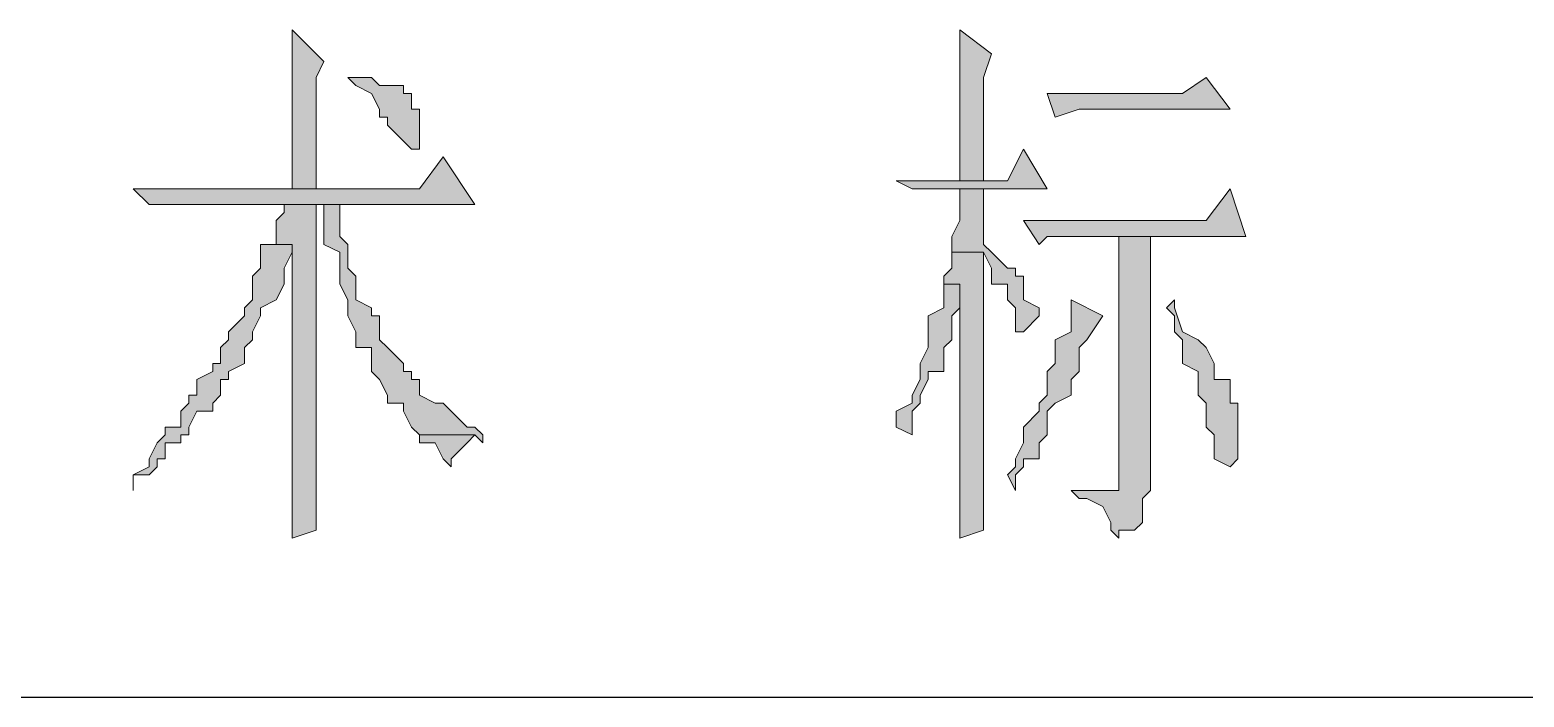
# Model space of a CAD drawing. Header units: millimetres. Extents: x 20 to 821, y 1 to 1134.
# Drawn here: x 671.94 to 705.78, y 1042.16 to 1057.28 of the extents above; entities that cross this region are included whole.
import ezdxf

# ---------------------------------------------------------------- set-up
doc = ezdxf.new("R2010")
doc.units = ezdxf.units.MM
doc.layers.add('1', color=7, linetype='Continuous')

msp = doc.modelspace()

# ---------------------------------------------------------------- hatches: boundary and pattern name
h = msp.add_hatch(color=0)
h.dxf.hatch_style = 2
h.paths.add_polyline_path([(677.88, 1057.281732), (677.88, 1053.681732), (678.42, 1053.681732), (678.42, 1056.201732), (678.6, 1056.561732)])
h = msp.add_hatch(color=0)
h.dxf.hatch_style = 2
h.paths.add_polyline_path([(693, 1057.281732), (693, 1053.861732), (693.54, 1053.861732), (693.54, 1056.201732), (693.72, 1056.741732)])
h = msp.add_hatch(color=0)
h.dxf.hatch_style = 2
h.paths.add_polyline_path([(679.14, 1056.201732), (679.32, 1056.021732), (679.68, 1055.841732), (679.86, 1055.481732), (679.86, 1055.301732), (680.04, 1055.301732), (680.04, 1055.121732), (680.4, 1054.761732), (680.58, 1054.581732), (680.76, 1054.581732), (680.76, 1054.761732), (680.76, 1055.481732), (680.58, 1055.481732), (680.58, 1055.841732), (680.4, 1055.841732), (680.4, 1056.021732), (680.04, 1056.021732), (679.86, 1056.021732), (679.68, 1056.201732), (679.32, 1056.201732)])
h = msp.add_hatch(color=0)
h.dxf.hatch_style = 2
h.paths.add_polyline_path([(698.58, 1056.201732), (698.04, 1055.841732), (694.98, 1055.841732), (695.16, 1055.301732), (695.7, 1055.481732), (699.12, 1055.481732)])
h = msp.add_hatch(color=0)
h.dxf.hatch_style = 2
h.paths.add_polyline_path([(694.44, 1054.581732), (694.08, 1053.861732), (691.56, 1053.861732), (691.92, 1053.681732), (694.98, 1053.681732)])
h = msp.add_hatch(color=0)
h.dxf.hatch_style = 2
h.paths.add_polyline_path([(681.3, 1054.401732), (680.76, 1053.681732), (674.28, 1053.681732), (674.64, 1053.321732), (682.02, 1053.321732)])
h = msp.add_hatch(color=0)
h.dxf.hatch_style = 2
h.paths.add_polyline_path([(693.54, 1053.681732), (693, 1053.681732), (693, 1053.321732), (693, 1052.961732), (692.82, 1052.601732), (692.82, 1052.241732), (693.54, 1052.241732), (693.72, 1051.881732), (693.72, 1051.521732), (694.08, 1051.521732), (694.08, 1051.161732), (694.26, 1050.981732), (694.26, 1050.441732), (694.44, 1050.441732), (694.8, 1050.801732), (694.8, 1050.981732), (694.44, 1051.161732), (694.44, 1051.701732), (694.26, 1051.701732), (694.26, 1051.881732), (694.08, 1051.881732), (693.72, 1052.241732), (693.54, 1052.421732)])
h = msp.add_hatch(color=0)
h.dxf.hatch_style = 2
h.paths.add_polyline_path([(699.12, 1053.681732), (698.58, 1052.961732), (694.44, 1052.961732), (694.8, 1052.421732), (694.98, 1052.601732), (699.48, 1052.601732)])
h = msp.add_hatch(color=0)
h.dxf.hatch_style = 2
h.paths.add_polyline_path([(677.7, 1053.321732), (677.7, 1053.141732), (677.52, 1052.961732), (677.52, 1052.421732), (677.88, 1052.421732), (677.88, 1046.661732), (677.88, 1046.481732), (677.88, 1045.761732), (678.42, 1045.941732), (678.42, 1053.321732), (678.6, 1053.321732)])
h = msp.add_hatch(color=0)
h.dxf.hatch_style = 2
h.paths.add_polyline_path([(678.6, 1053.321732), (677.7, 1053.321732), (678.6, 1053.321732), (678.6, 1052.421732), (678.96, 1052.241732), (678.96, 1051.521732), (679.14, 1051.161732), (679.14, 1050.801732), (679.32, 1050.441732), (679.32, 1050.081732), (679.68, 1050.081732), (679.68, 1049.541732), (679.86, 1049.361732), (680.04, 1049.001732), (680.04, 1048.821732), (680.4, 1048.821732), (680.4, 1048.641732), (680.58, 1048.281732), (680.76, 1048.101732), (682.02, 1048.101732), (682.2, 1047.921732), (682.2, 1048.101732), (682.02, 1048.281732), (681.84, 1048.281732), (681.48, 1048.641732), (681.3, 1048.821732), (681.12, 1048.821732), (680.76, 1049.001732), (680.76, 1049.361732), (680.58, 1049.361732), (680.58, 1049.541732), (680.4, 1049.541732), (680.4, 1049.721732), (680.04, 1050.081732), (679.86, 1050.261732), (679.86, 1050.801732), (679.68, 1050.801732), (679.68, 1050.981732), (679.32, 1051.161732), (679.32, 1051.701732), (679.14, 1051.881732), (679.14, 1052.421732), (678.96, 1052.601732), (678.96, 1053.321732)])
h = msp.add_hatch(color=0)
h.dxf.hatch_style = 2
h.paths.add_polyline_path([(697.32, 1052.601732), (696.6, 1052.601732), (696.6, 1047.201732), (696.6, 1046.841732), (695.52, 1046.841732), (695.7, 1046.661732), (695.88, 1046.661732), (696.24, 1046.481732), (696.42, 1046.121732), (696.42, 1045.941732), (696.6, 1045.761732), (696.6, 1045.941732), (696.96, 1045.941732), (697.14, 1046.121732), (697.14, 1046.661732), (697.32, 1046.841732)])
h = msp.add_hatch(color=0)
h.dxf.hatch_style = 2
h.paths.add_polyline_path([(677.52, 1052.421732), (677.16, 1052.421732), (677.16, 1052.241732), (677.16, 1051.881732), (676.98, 1051.701732), (676.98, 1051.161732), (676.8, 1050.981732), (676.8, 1050.801732), (676.44, 1050.441732), (676.44, 1050.261732), (676.26, 1050.081732), (676.26, 1049.721732), (676.08, 1049.721732), (676.08, 1049.541732), (675.72, 1049.361732), (675.72, 1049.001732), (675.54, 1049.001732), (675.54, 1048.821732), (675.36, 1048.641732), (675.36, 1048.281732), (675, 1048.281732), (675, 1048.101732), (674.82, 1047.921732), (674.64, 1047.561732), (674.64, 1047.381732), (674.28, 1047.201732), (674.28, 1046.841732), (674.28, 1047.201732), (674.64, 1047.201732), (674.82, 1047.381732), (674.82, 1047.561732), (675, 1047.561732), (675, 1047.921732), (675.36, 1047.921732), (675.36, 1048.101732), (675.54, 1048.101732), (675.54, 1048.281732), (675.72, 1048.641732), (676.08, 1048.641732), (676.08, 1048.821732), (676.26, 1049.001732), (676.26, 1049.361732), (676.44, 1049.361732), (676.44, 1049.541732), (676.8, 1049.721732), (676.8, 1050.081732), (676.98, 1050.261732), (676.98, 1050.441732), (677.16, 1050.801732), (677.16, 1050.981732), (677.52, 1051.161732), (677.7, 1051.521732), (677.7, 1051.881732), (677.88, 1052.241732), (677.88, 1052.421732)])
h = msp.add_hatch(color=0)
h.dxf.hatch_style = 2
h.paths.add_polyline_path([(692.82, 1052.241732), (692.82, 1051.881732), (692.64, 1051.701732), (692.64, 1051.521732), (693, 1051.521732), (693, 1045.761732), (693.54, 1045.941732), (693.54, 1052.241732)])
h = msp.add_hatch(color=0)
h.dxf.hatch_style = 2
h.paths.add_polyline_path([(692.64, 1051.521732), (692.64, 1050.981732), (692.28, 1050.801732), (692.28, 1050.081732), (692.1, 1049.721732), (692.1, 1049.361732), (691.92, 1049.001732), (691.92, 1048.821732), (691.56, 1048.641732), (691.56, 1048.281732), (691.92, 1048.101732), (691.92, 1048.641732), (692.1, 1048.821732), (692.1, 1049.001732), (692.28, 1049.361732), (692.28, 1049.541732), (692.64, 1049.541732), (692.64, 1050.081732), (692.82, 1050.261732), (692.82, 1050.801732), (693, 1050.981732), (693, 1051.521732)])
h = msp.add_hatch(color=0)
h.dxf.hatch_style = 2
h.paths.add_polyline_path([(695.52, 1051.161732), (695.52, 1050.441732), (695.16, 1050.261732), (695.16, 1049.721732), (694.98, 1049.541732), (694.98, 1049.001732), (694.8, 1048.821732), (694.8, 1048.641732), (694.44, 1048.281732), (694.44, 1047.921732), (694.26, 1047.561732), (694.26, 1047.381732), (694.08, 1047.201732), (694.26, 1046.841732), (694.26, 1047.201732), (694.44, 1047.381732), (694.44, 1047.561732), (694.8, 1047.561732), (694.8, 1047.921732), (694.98, 1048.101732), (694.98, 1048.641732), (695.16, 1048.821732), (695.52, 1049.001732), (695.52, 1049.361732), (695.7, 1049.541732), (695.7, 1050.081732), (695.88, 1050.261732), (696.24, 1050.801732)])
h = msp.add_hatch(color=0)
h.dxf.hatch_style = 2
h.paths.add_polyline_path([(697.86, 1051.161732), (697.68, 1050.981732), (697.86, 1050.801732), (697.86, 1050.441732), (698.04, 1050.261732), (698.04, 1049.721732), (698.4, 1049.541732), (698.4, 1049.001732), (698.58, 1048.821732), (698.58, 1048.281732), (698.76, 1048.101732), (698.76, 1047.561732), (699.12, 1047.381732), (699.3, 1047.561732), (699.3, 1048.821732), (699.12, 1048.821732), (699.12, 1049.001732), (699.12, 1049.361732), (698.76, 1049.361732), (698.76, 1049.721732), (698.58, 1050.081732), (698.4, 1050.261732), (698.04, 1050.441732), (697.86, 1050.981732)])
h = msp.add_hatch(color=0)
h.dxf.hatch_style = 2
h.paths.add_polyline_path([(680.76, 1048.101732), (680.76, 1047.921732), (681.12, 1047.921732), (681.3, 1047.561732), (681.48, 1047.381732), (681.48, 1047.561732), (681.84, 1047.921732), (682.02, 1048.101732)])
h = msp.add_hatch(color=0)
h.dxf.hatch_style = 2
h.paths.add_polyline_path([(695.52, 1046.841732), (696.6, 1046.841732), (696.42, 1046.841732)])

# ---------------------------------------------------------------- linework, layer by layer
at = {"layer": '1', "color": 0, "lineweight": 5}
for points in [[(677.88, 1057.281732), (677.88, 1053.681732), (678.42, 1053.681732), (678.42, 1056.201732), (678.6, 1056.561732), (677.88, 1057.281732)], [(693, 1057.281732), (693, 1053.861732), (693.54, 1053.861732), (693.54, 1056.201732), (693.72, 1056.741732), (693, 1057.281732)], [(679.14, 1056.201732), (679.32, 1056.021732), (679.68, 1055.841732), (679.86, 1055.481732), (679.86, 1055.301732), (680.04, 1055.301732), (680.04, 1055.121732), (680.4, 1054.761732), (680.58, 1054.581732), (680.76, 1054.581732), (680.76, 1054.761732), (680.76, 1055.481732), (680.58, 1055.481732), (680.58, 1055.841732), (680.4, 1055.841732), (680.4, 1056.021732), (680.04, 1056.021732), (679.86, 1056.021732), (679.68, 1056.201732), (679.32, 1056.201732), (679.14, 1056.201732)], [(698.58, 1056.201732), (698.04, 1055.841732), (694.98, 1055.841732), (695.16, 1055.301732), (695.7, 1055.481732), (699.12, 1055.481732), (698.58, 1056.201732)], [(694.44, 1054.581732), (694.08, 1053.861732), (691.56, 1053.861732), (691.92, 1053.681732), (694.98, 1053.681732), (694.44, 1054.581732)], [(681.3, 1054.401732), (680.76, 1053.681732), (674.28, 1053.681732), (674.64, 1053.321732), (682.02, 1053.321732), (681.3, 1054.401732)], [(693.54, 1053.681732), (693, 1053.681732), (693, 1053.321732), (693, 1052.961732), (692.82, 1052.601732), (692.82, 1052.241732), (693.54, 1052.241732), (693.72, 1051.881732), (693.72, 1051.521732), (694.08, 1051.521732), (694.08, 1051.161732), (694.26, 1050.981732), (694.26, 1050.441732), (694.44, 1050.441732), (694.8, 1050.801732), (694.8, 1050.981732), (694.44, 1051.161732), (694.44, 1051.701732), (694.26, 1051.701732), (694.26, 1051.881732), (694.08, 1051.881732), (693.72, 1052.241732), (693.54, 1052.421732), (693.54, 1053.681732)], [(699.12, 1053.681732), (698.58, 1052.961732), (694.44, 1052.961732), (694.8, 1052.421732), (694.98, 1052.601732), (699.48, 1052.601732), (699.12, 1053.681732)], [(677.7, 1053.321732), (677.7, 1053.141732), (677.52, 1052.961732), (677.52, 1052.421732), (677.88, 1052.421732), (677.88, 1046.661732), (677.88, 1046.481732), (677.88, 1045.761732), (678.42, 1045.941732), (678.42, 1053.321732), (678.6, 1053.321732), (677.7, 1053.321732)], [(678.6, 1053.321732), (677.7, 1053.321732), (678.6, 1053.321732), (678.6, 1052.421732), (678.96, 1052.241732), (678.96, 1051.521732), (679.14, 1051.161732), (679.14, 1050.801732), (679.32, 1050.441732), (679.32, 1050.081732), (679.68, 1050.081732), (679.68, 1049.541732), (679.86, 1049.361732), (680.04, 1049.001732), (680.04, 1048.821732), (680.4, 1048.821732), (680.4, 1048.641732), (680.58, 1048.281732), (680.76, 1048.101732), (682.02, 1048.101732), (682.2, 1047.921732), (682.2, 1048.101732), (682.02, 1048.281732), (681.84, 1048.281732), (681.48, 1048.641732), (681.3, 1048.821732), (681.12, 1048.821732), (680.76, 1049.001732), (680.76, 1049.361732), (680.58, 1049.361732), (680.58, 1049.541732), (680.4, 1049.541732), (680.4, 1049.721732), (680.04, 1050.081732), (679.86, 1050.261732), (679.86, 1050.801732), (679.68, 1050.801732), (679.68, 1050.981732), (679.32, 1051.161732), (679.32, 1051.701732), (679.14, 1051.881732), (679.14, 1052.421732), (678.96, 1052.601732), (678.96, 1053.321732), (678.6, 1053.321732)], [(697.32, 1052.601732), (696.6, 1052.601732), (696.6, 1047.201732), (696.6, 1046.841732), (695.52, 1046.841732), (695.7, 1046.661732), (695.88, 1046.661732), (696.24, 1046.481732), (696.42, 1046.121732), (696.42, 1045.941732), (696.6, 1045.761732), (696.6, 1045.941732), (696.96, 1045.941732), (697.14, 1046.121732), (697.14, 1046.661732), (697.32, 1046.841732), (697.32, 1052.601732)], [(677.52, 1052.421732), (677.16, 1052.421732), (677.16, 1052.241732), (677.16, 1051.881732), (676.98, 1051.701732), (676.98, 1051.161732), (676.8, 1050.981732), (676.8, 1050.801732), (676.44, 1050.441732), (676.44, 1050.261732), (676.26, 1050.081732), (676.26, 1049.721732), (676.08, 1049.721732), (676.08, 1049.541732), (675.72, 1049.361732), (675.72, 1049.001732), (675.54, 1049.001732), (675.54, 1048.821732), (675.36, 1048.641732), (675.36, 1048.281732), (675, 1048.281732), (675, 1048.101732), (674.82, 1047.921732), (674.64, 1047.561732), (674.64, 1047.381732), (674.28, 1047.201732), (674.28, 1046.841732), (674.28, 1047.201732), (674.64, 1047.201732), (674.82, 1047.381732), (674.82, 1047.561732), (675, 1047.561732), (675, 1047.921732), (675.36, 1047.921732), (675.36, 1048.101732), (675.54, 1048.101732), (675.54, 1048.281732), (675.72, 1048.641732), (676.08, 1048.641732), (676.08, 1048.821732), (676.26, 1049.001732), (676.26, 1049.361732), (676.44, 1049.361732), (676.44, 1049.541732), (676.8, 1049.721732), (676.8, 1050.081732), (676.98, 1050.261732), (676.98, 1050.441732), (677.16, 1050.801732), (677.16, 1050.981732), (677.52, 1051.161732), (677.7, 1051.521732), (677.7, 1051.881732), (677.88, 1052.241732), (677.88, 1052.421732), (677.52, 1052.421732)], [(692.82, 1052.241732), (692.82, 1051.881732), (692.64, 1051.701732), (692.64, 1051.521732), (693, 1051.521732), (693, 1045.761732), (693.54, 1045.941732), (693.54, 1052.241732), (692.82, 1052.241732)], [(692.64, 1051.521732), (692.64, 1050.981732), (692.28, 1050.801732), (692.28, 1050.081732), (692.1, 1049.721732), (692.1, 1049.361732), (691.92, 1049.001732), (691.92, 1048.821732), (691.56, 1048.641732), (691.56, 1048.281732), (691.92, 1048.101732), (691.92, 1048.641732), (692.1, 1048.821732), (692.1, 1049.001732), (692.28, 1049.361732), (692.28, 1049.541732), (692.64, 1049.541732), (692.64, 1050.081732), (692.82, 1050.261732), (692.82, 1050.801732), (693, 1050.981732), (693, 1051.521732), (692.64, 1051.521732)], [(695.52, 1051.161732), (695.52, 1050.441732), (695.16, 1050.261732), (695.16, 1049.721732), (694.98, 1049.541732), (694.98, 1049.001732), (694.8, 1048.821732), (694.8, 1048.641732), (694.44, 1048.281732), (694.44, 1047.921732), (694.26, 1047.561732), (694.26, 1047.381732), (694.08, 1047.201732), (694.26, 1046.841732), (694.26, 1047.201732), (694.44, 1047.381732), (694.44, 1047.561732), (694.8, 1047.561732), (694.8, 1047.921732), (694.98, 1048.101732), (694.98, 1048.641732), (695.16, 1048.821732), (695.52, 1049.001732), (695.52, 1049.361732), (695.7, 1049.541732), (695.7, 1050.081732), (695.88, 1050.261732), (696.24, 1050.801732), (695.52, 1051.161732)], [(697.86, 1051.161732), (697.68, 1050.981732), (697.86, 1050.801732), (697.86, 1050.441732), (698.04, 1050.261732), (698.04, 1049.721732), (698.4, 1049.541732), (698.4, 1049.001732), (698.58, 1048.821732), (698.58, 1048.281732), (698.76, 1048.101732), (698.76, 1047.561732), (699.12, 1047.381732), (699.3, 1047.561732), (699.3, 1048.821732), (699.3, 1048.821732), (699.12, 1048.821732), (699.12, 1049.001732), (699.12, 1049.361732), (698.76, 1049.361732), (698.76, 1049.721732), (698.58, 1050.081732), (698.4, 1050.261732), (698.04, 1050.441732), (697.86, 1050.981732), (697.86, 1051.161732)], [(680.76, 1048.101732), (680.76, 1047.921732), (681.12, 1047.921732), (681.3, 1047.561732), (681.48, 1047.381732), (681.48, 1047.561732), (681.84, 1047.921732), (682.02, 1048.101732), (680.76, 1048.101732)], [(695.52, 1046.841732), (696.6, 1046.841732), (696.42, 1046.841732), (695.52, 1046.841732)]]:
    msp.add_lwpolyline(points, dxfattribs=at)
at = {"layer": '1', "color": 0, "lineweight": 25}
msp.add_lwpolyline([(557.64, 1042.161732), (821.16, 1042.161732)], dxfattribs=at)

doc.saveas('drawing.dxf')
